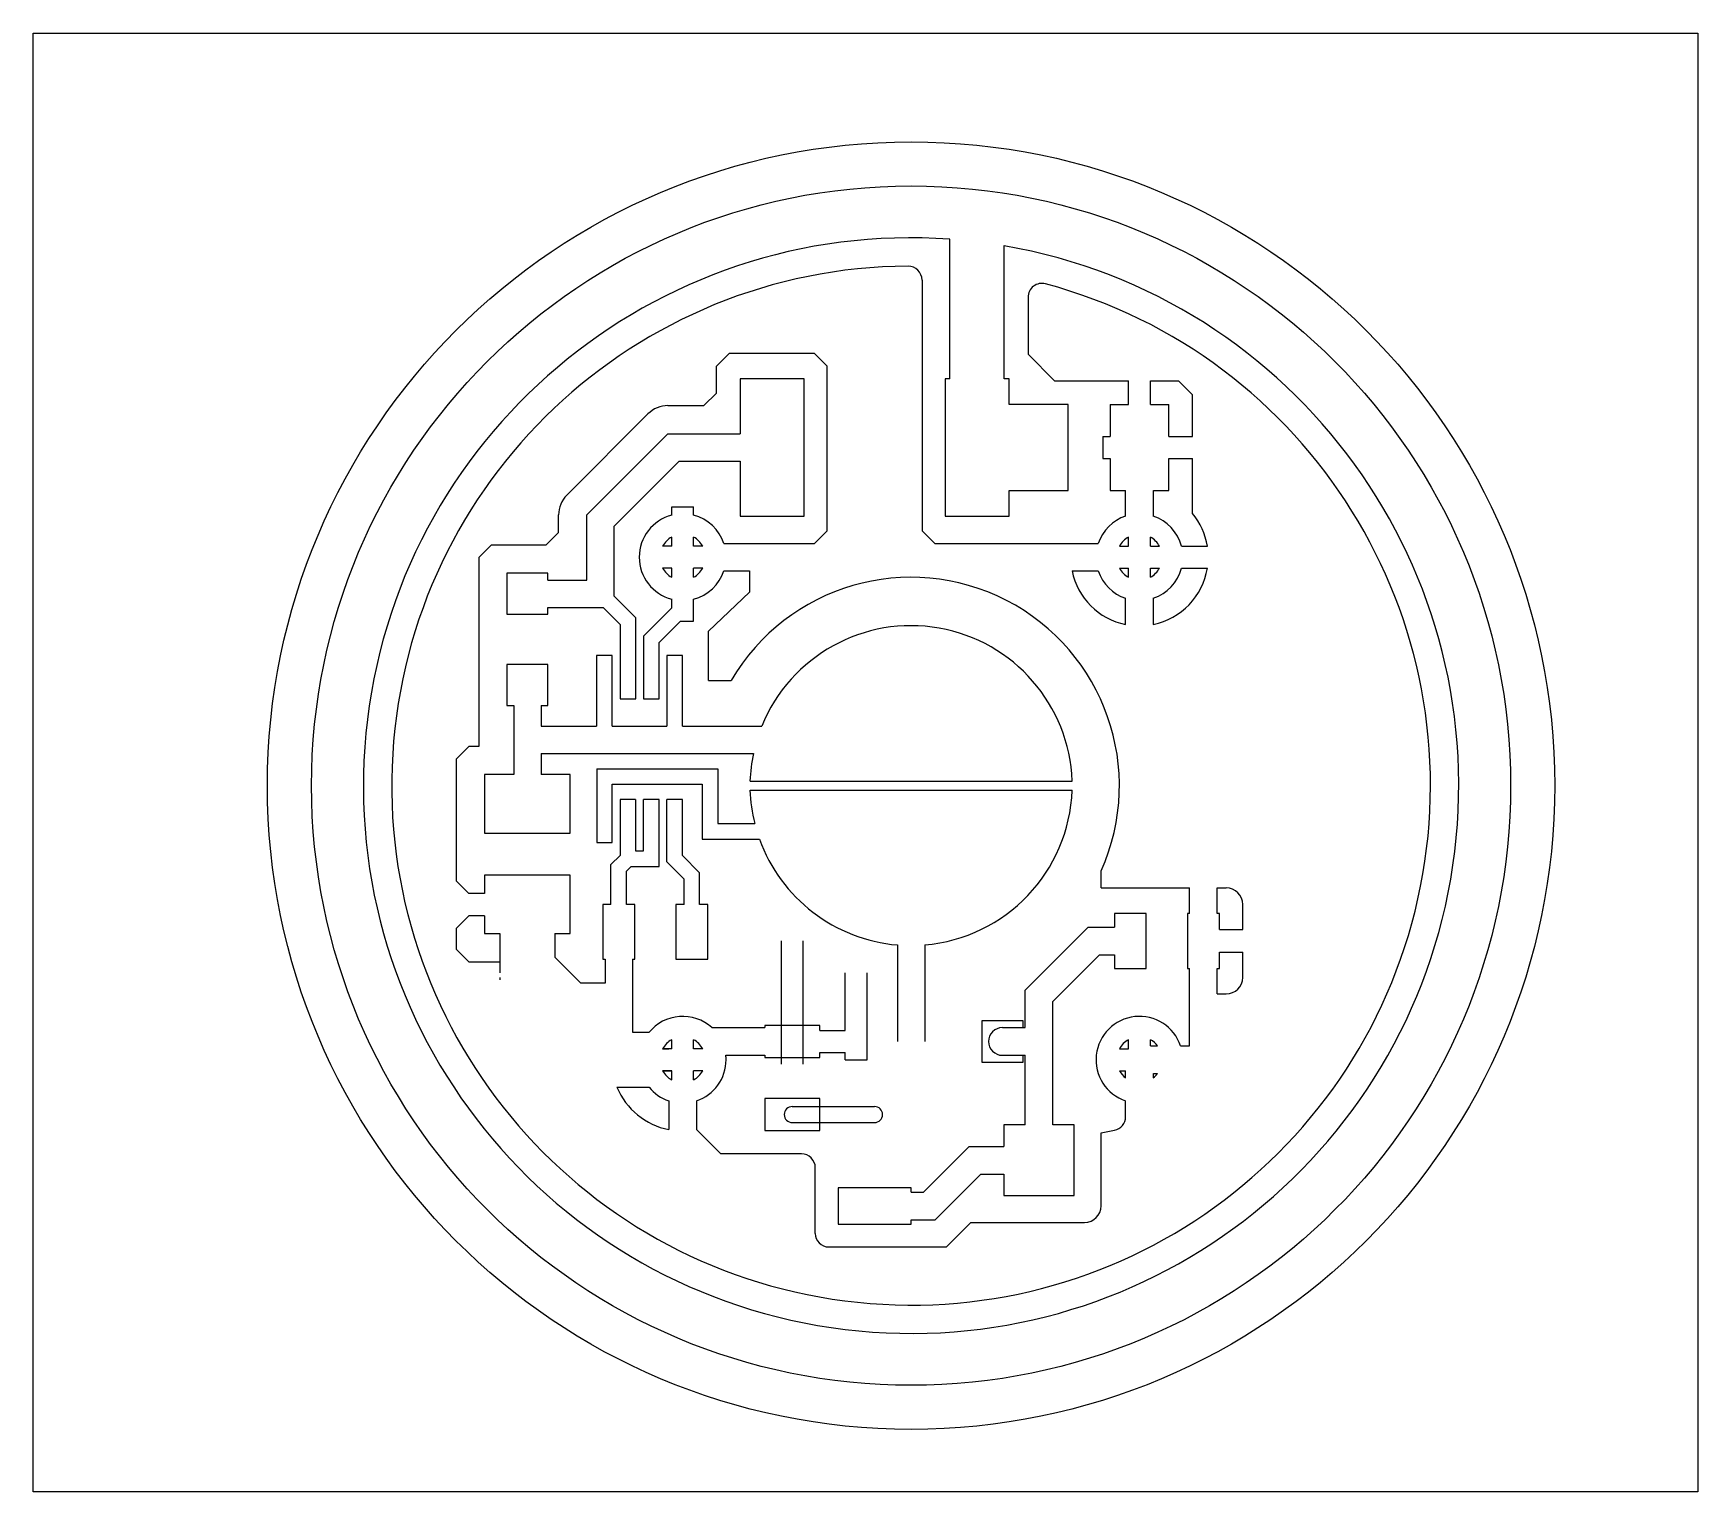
# Model space of a CAD drawing. Extents: x 484.3 to 528, y 489.8 to 528.
import ezdxf

# ---------------------------------------------------------------- set-up
doc = ezdxf.new("R2010")
doc.units = 0
doc.header["$MEASUREMENT"] = 0
for name, color, linetype in [('circle', 3, 'CONTINUOUS'), ('jpg', 1, 'CONTINUOUS'), ('track', 1, 'CONTINUOUS')]:
    doc.layers.add(name, color=color, linetype=linetype)
picture_1 = doc.add_image_def('image1.jpg', size_in_pixel=(613, 537))

msp = doc.modelspace()

# ---------------------------------------------------------------- linework, layer by layer
at = {"layer": 'circle', "linetype": 'Continuous'}
msp.add_circle((507.328, 508.278), 16.875, dxfattribs=at)
at = {"layer": 'track', "linetype": 'Continuous'}
for p, q in [((508.342, 518.937), (508.342, 522.604)), ((509.773, 518.937), (509.773, 522.436)), ((507.615, 521.53), (507.615, 514.957)), ((510.394, 521.078), (510.394, 519.584)), ((502.226, 519.277), (502.557, 519.608)), ((504.793, 519.608), (502.557, 519.608)), ((505.125, 519.277), (504.793, 519.608)), ((511.09, 518.888), (510.394, 519.584)), ((511.09, 518.888), (513.029, 518.888)), ((513.029, 518.266), (513.029, 518.888)), ((513.604, 518.266), (513.604, 518.888)), ((513.604, 518.888), (514.341, 518.888)), ((514.706, 518.523), (514.341, 518.888)), ((514.706, 517.428), (514.706, 518.523)), ((512.358, 517.428), (512.358, 516.853)), ((514.706, 515.415), (514.706, 516.853)), ((501.052, 515.584), (501.627, 515.584)), ((507.947, 514.625), (507.615, 514.957)), ((512.791, 514.554), (513.029, 514.554)), ((513.604, 514.554), (513.842, 514.554)), ((514.418, 514.554), (515.096, 514.554)), ((503.088, 513.91), (503.088, 513.347)), ((512.791, 513.979), (513.029, 513.979)), ((513.604, 513.979), (513.842, 513.979)), ((514.418, 513.979), (515.096, 513.979)), ((502.021, 512.326), (503.088, 513.347)), ((501.285, 512.59), (501.627, 512.59)), ((502.021, 511.033), (502.021, 512.326)), ((502.021, 511.033), (502.613, 511.033)), ((495.736, 505.45), (495.405, 505.782)), ((496.141, 505.45), (495.736, 505.45)), ((495.404, 504.535), (495.735, 504.867)), ((496.141, 504.867), (495.735, 504.867)), ((515.412, 504.503), (516.023, 504.503)), ((515.412, 503.909), (516.023, 503.909)), ((499.304, 503.102), (498.67, 503.102)), ((501.052, 501.379), (501.052, 501.617)), ((501.627, 501.379), (501.627, 501.617)), ((501.052, 501.379), (500.815, 501.379)), ((501.865, 501.379), (501.627, 501.379)), ((505.604, 501.092), (506.178, 501.092)), ((501.052, 500.805), (500.815, 500.805)), ((501.052, 500.567), (501.052, 500.805)), ((501.865, 500.805), (501.627, 500.805)), ((501.627, 500.567), (501.627, 500.805)), ((501.703, 499.261), (502.339, 498.625)), ((512.311, 499.176), (512.658, 499.243)), ((504.452, 498.625), (502.339, 498.625)), ((505.172, 496.185), (508.256, 496.185))]:
    msp.add_line(p, q, dxfattribs=at)
at = {"layer": 'track'}
for p, q in [((502.226, 518.569), (502.226, 519.277)), ((504.521, 518.937), (502.844, 518.937)), ((502.844, 518.937), (502.844, 517.5)), ((504.521, 515.344), (504.521, 518.937)), ((505.125, 514.957), (505.125, 519.277)), ((508.219, 518.937), (508.219, 515.344)), ((508.342, 518.937), (508.219, 518.937)), ((509.896, 518.937), (509.773, 518.937)), ((509.896, 518.265), (509.896, 518.937)), ((501.895, 518.238), (502.226, 518.569)), ((498.303, 515.895), (500.43, 518.021)), ((500.952, 518.238), (501.895, 518.238)), ((511.447, 518.265), (509.896, 518.265)), ((511.447, 516.017), (511.447, 518.265)), ((512.55, 518.266), (512.55, 517.428)), ((512.55, 518.266), (513.029, 518.266)), ((513.604, 518.266), (514.083, 518.266)), ((514.083, 517.428), (514.083, 518.266)), ((498.825, 515.373), (500.952, 517.5)), ((500.952, 517.5), (502.844, 517.5)), ((512.358, 517.428), (512.55, 517.428)), ((514.083, 517.428), (514.706, 517.428)), ((499.543, 515.076), (501.249, 516.782)), ((501.249, 516.782), (502.844, 516.782)), ((502.844, 516.782), (502.844, 515.344)), ((512.358, 516.853), (512.55, 516.853)), ((512.55, 516.853), (512.55, 516.015)), ((514.083, 516.015), (514.083, 516.853)), ((514.083, 516.853), (514.706, 516.853)), ((509.896, 515.344), (509.896, 516.017)), ((509.896, 516.017), (511.447, 516.017)), ((512.55, 516.015), (512.953, 516.015)), ((512.953, 515.345), (512.953, 516.015)), ((513.68, 515.345), (513.68, 516.015)), ((513.68, 516.015), (514.083, 516.015)), ((501.052, 515.368), (501.052, 515.584)), ((501.627, 515.368), (501.627, 515.584)), ((498.087, 514.917), (498.087, 515.373)), ((498.825, 513.667), (498.825, 515.373)), ((499.543, 513.24), (499.543, 515.076)), ((502.844, 515.344), (504.521, 515.344)), ((504.793, 514.625), (505.125, 514.957)), ((508.219, 515.344), (509.896, 515.344)), ((495.991, 514.254), (496.322, 514.585)), ((497.756, 514.585), (496.322, 514.585)), ((497.756, 514.585), (498.087, 514.917)), ((501.052, 514.554), (500.815, 514.554)), ((501.052, 514.554), (501.052, 514.792)), ((501.627, 514.554), (501.627, 514.792)), ((501.865, 514.554), (501.627, 514.554)), ((502.42, 514.625), (504.793, 514.625)), ((507.947, 514.625), (512.237, 514.625)), ((513.029, 514.554), (513.029, 514.792)), ((513.604, 514.554), (513.604, 514.792)), ((495.991, 514.254), (495.991, 509.303)), ((496.729, 513.847), (496.729, 512.769)), ((497.807, 513.847), (496.729, 513.847)), ((497.807, 513.667), (497.807, 513.847)), ((497.807, 513.667), (498.825, 513.667)), ((501.052, 513.979), (500.815, 513.979)), ((501.052, 513.741), (501.052, 513.979)), ((501.865, 513.979), (501.627, 513.979)), ((501.627, 513.741), (501.627, 513.979)), ((502.42, 513.91), (503.088, 513.91)), ((511.55, 513.907), (512.237, 513.907)), ((513.029, 513.741), (513.029, 513.979)), ((513.604, 513.741), (513.604, 513.979)), ((499.543, 513.24), (500.108, 512.675)), ((496.729, 512.769), (497.807, 512.769)), ((497.807, 512.949), (499.252, 512.949)), ((497.807, 512.769), (497.807, 512.949)), ((499.252, 512.949), (499.697, 512.505)), ((500.31, 512.196), (501.052, 512.938)), ((501.052, 512.935), (501.052, 513.165)), ((501.627, 512.59), (501.627, 513.165)), ((512.953, 512.501), (512.953, 513.188)), ((513.68, 512.501), (513.68, 513.188)), ((499.697, 512.505), (499.697, 510.555)), ((500.108, 510.555), (500.108, 512.675)), ((500.721, 512.025), (501.285, 512.59)), ((500.31, 512.196), (500.31, 510.555)), ((500.721, 510.555), (500.721, 512.025)), ((499.495, 511.69), (499.084, 511.69)), ((499.084, 511.69), (499.084, 509.835)), ((499.495, 509.835), (499.495, 511.69)), ((500.923, 511.69), (500.923, 509.835)), ((501.334, 511.69), (500.923, 511.69)), ((501.334, 509.835), (501.334, 511.69)), ((496.729, 511.452), (496.729, 510.374)), ((497.807, 511.452), (496.729, 511.452)), ((497.807, 510.374), (497.807, 511.452)), ((496.729, 510.374), (496.909, 510.374)), ((496.909, 510.374), (496.909, 508.565)), ((497.627, 510.374), (497.627, 509.835)), ((497.627, 510.374), (497.807, 510.374)), ((499.697, 510.555), (500.108, 510.555)), ((500.31, 510.555), (500.721, 510.555)), ((497.627, 509.835), (499.084, 509.835)), ((499.495, 509.835), (500.923, 509.835)), ((501.334, 509.835), (503.413, 509.835)), ((495.405, 508.971), (495.736, 509.303)), ((495.991, 509.303), (495.736, 509.303)), ((495.405, 508.971), (495.405, 505.782)), ((497.627, 509.117), (503.194, 509.117)), ((497.627, 509.117), (497.627, 508.565)), ((496.142, 508.565), (496.142, 507.033)), ((496.909, 508.565), (496.142, 508.565)), ((498.393, 508.565), (497.627, 508.565)), ((498.393, 507.033), (498.393, 508.565)), ((499.086, 508.721), (499.086, 506.784)), ((499.086, 508.721), (502.262, 508.721)), ((502.262, 508.721), (502.262, 507.284)), ((499.493, 506.784), (499.493, 508.314)), ((499.493, 508.314), (501.855, 508.314)), ((501.855, 508.314), (501.855, 506.877)), ((503.105, 508.398), (511.551, 508.398)), ((503.105, 508.158), (511.551, 508.158)), ((499.699, 507.916), (499.699, 506.446)), ((500.106, 507.916), (499.699, 507.916)), ((500.106, 507.916), (500.106, 506.565)), ((500.312, 506.565), (500.312, 507.916)), ((500.719, 507.916), (500.312, 507.916)), ((500.719, 506.158), (500.719, 507.916)), ((500.925, 506.278), (500.925, 507.916)), ((501.332, 507.916), (500.925, 507.916)), ((501.332, 506.446), (501.332, 507.916)), ((502.262, 507.284), (503.229, 507.284)), ((496.142, 507.033), (498.393, 507.033)), ((499.086, 506.784), (499.493, 506.784)), ((501.855, 506.877), (503.354, 506.877)), ((499.46, 506.206), (499.699, 506.446)), ((500.106, 506.565), (500.312, 506.565)), ((501.376, 505.827), (500.925, 506.278)), ((501.783, 505.995), (501.332, 506.446)), ((498.394, 505.931), (496.141, 505.931)), ((496.141, 505.931), (496.141, 505.45)), ((498.394, 504.397), (498.394, 505.931)), ((499.46, 505.164), (499.46, 506.206)), ((499.866, 506.038), (499.987, 506.158)), ((499.866, 505.164), (499.866, 506.038)), ((499.987, 506.158), (500.719, 506.158)), ((501.376, 505.164), (501.376, 505.827)), ((501.783, 505.164), (501.783, 505.995)), ((512.311, 505.595), (512.311, 506.041)), ((512.311, 505.595), (514.63, 505.595)), ((514.63, 504.925), (514.63, 505.595)), ((515.356, 504.925), (515.356, 505.595)), ((515.356, 505.595), (515.592, 505.595)), ((499.244, 505.164), (499.244, 503.727)), ((499.46, 505.164), (499.244, 505.164)), ((500.082, 505.164), (499.866, 505.164)), ((500.082, 503.727), (500.082, 505.164)), ((501.16, 505.164), (501.16, 503.727)), ((501.376, 505.164), (501.16, 505.164)), ((501.998, 505.164), (501.783, 505.164)), ((501.998, 503.727), (501.998, 505.164)), ((512.658, 504.925), (512.658, 504.569)), ((513.496, 504.925), (512.658, 504.925)), ((513.496, 503.487), (513.496, 504.925)), ((514.574, 504.925), (514.574, 503.487)), ((514.63, 504.925), (514.574, 504.925)), ((515.412, 504.925), (515.356, 504.925)), ((515.412, 504.503), (515.412, 504.925)), ((516.023, 504.503), (516.023, 505.164)), ((495.404, 504.535), (495.404, 503.991)), ((496.141, 504.867), (496.141, 504.397)), ((510.319, 502.919), (511.968, 504.569)), ((511.968, 504.569), (512.658, 504.569)), ((496.141, 504.397), (496.549, 504.397)), ((496.549, 504.397), (496.549, 503.368)), ((497.987, 504.397), (497.987, 503.785)), ((497.987, 504.397), (498.394, 504.397)), ((503.927, 500.972), (503.927, 504.206)), ((504.502, 500.972), (504.502, 504.206)), ((506.969, 504.102), (506.969, 501.571)), ((507.687, 504.102), (507.687, 501.571)), ((495.735, 503.659), (495.404, 503.991)), ((495.735, 503.659), (496.549, 503.659)), ((497.987, 503.785), (498.67, 503.102)), ((499.244, 503.727), (499.304, 503.727)), ((499.304, 503.727), (499.304, 503.102)), ((500.022, 503.727), (500.022, 501.811)), ((500.022, 503.727), (500.082, 503.727)), ((501.16, 503.727), (501.998, 503.727)), ((511.045, 502.618), (512.269, 503.843)), ((512.269, 503.843), (512.658, 503.843)), ((512.658, 503.843), (512.658, 503.487)), ((515.412, 503.487), (515.412, 503.909)), ((516.023, 503.248), (516.023, 503.909)), ((496.549, 503.248), (496.549, 503.19)), ((505.604, 501.858), (505.604, 503.368)), ((506.178, 501.092), (506.178, 503.368)), ((512.658, 503.487), (513.496, 503.487)), ((514.574, 503.487), (514.63, 503.487)), ((514.63, 501.455), (514.63, 503.487)), ((515.356, 502.817), (515.356, 503.487)), ((515.356, 503.487), (515.412, 503.487)), ((510.319, 501.934), (510.319, 502.919)), ((515.356, 502.817), (515.592, 502.817)), ((511.045, 499.382), (511.045, 502.618)), ((502.105, 501.934), (503.496, 501.934)), ((503.496, 501.99), (503.496, 501.934)), ((504.933, 501.99), (503.496, 501.99)), ((504.933, 501.858), (504.933, 501.99)), ((504.933, 501.858), (505.604, 501.858)), ((509.184, 502.11), (509.184, 501.032)), ((510.263, 502.11), (509.184, 502.11)), ((509.723, 501.934), (510.319, 501.934)), ((510.263, 501.934), (510.263, 502.11)), ((500.022, 501.811), (500.458, 501.811)), ((513.029, 501.379), (513.029, 501.617)), ((513.604, 501.455), (513.604, 501.617)), ((513.604, 501.455), (513.792, 501.455)), ((514.395, 501.455), (514.63, 501.455)), ((500.815, 501.379), (500.977, 501.379)), ((502.472, 501.208), (503.496, 501.208)), ((503.496, 501.208), (503.496, 501.152)), ((503.496, 501.152), (504.933, 501.152)), ((504.933, 501.152), (504.933, 501.284)), ((504.933, 501.284), (505.604, 501.284)), ((505.604, 501.092), (505.604, 501.284)), ((509.184, 501.032), (510.263, 501.032)), ((509.723, 501.208), (510.319, 501.208)), ((510.263, 501.032), (510.263, 501.208)), ((510.319, 499.382), (510.319, 501.208)), ((512.791, 501.379), (513.029, 501.379)), ((500.815, 500.805), (501.052, 500.805)), ((512.791, 500.805), (512.953, 500.805)), ((512.953, 500.616), (512.953, 500.805)), ((513.68, 500.729), (513.792, 500.729)), ((513.68, 500.616), (513.68, 500.729)), ((499.617, 500.373), (500.458, 500.373)), ((500.977, 500.013), (500.977, 499.261)), ((501.703, 500.013), (501.703, 499.261)), ((504.933, 500.074), (503.496, 500.074)), ((503.496, 500.074), (503.496, 499.236)), ((504.214, 499.864), (506.37, 499.864)), ((504.933, 499.236), (504.933, 500.074)), ((512.953, 499.601), (512.953, 500.013)), ((504.214, 499.445), (506.37, 499.445)), ((509.756, 499.382), (509.756, 498.82)), ((510.319, 499.382), (509.756, 499.382)), ((511.607, 499.382), (511.045, 499.382)), ((511.607, 497.532), (511.607, 499.382)), ((503.496, 499.236), (504.933, 499.236)), ((507.657, 497.623), (508.854, 498.82)), ((508.854, 498.82), (509.756, 498.82)), ((512.311, 497.26), (512.311, 499.176)), ((504.817, 496.541), (504.817, 498.26)), ((507.958, 496.896), (509.155, 498.094)), ((509.155, 498.094), (509.756, 498.094)), ((509.756, 498.094), (509.756, 497.532)), ((507.327, 497.738), (505.413, 497.738)), ((505.413, 497.738), (505.413, 496.781)), ((507.327, 497.623), (507.327, 497.738)), ((507.327, 497.623), (507.657, 497.623)), ((509.756, 497.532), (511.607, 497.532)), ((505.413, 496.781), (507.327, 496.781)), ((507.327, 496.896), (507.958, 496.896)), ((507.327, 496.781), (507.327, 496.896)), ((508.256, 496.185), (508.899, 496.828)), ((508.885, 496.828), (511.879, 496.828))]:
    msp.add_line(p, q, dxfattribs=at)
at = {"layer": 'track', "linetype": 'Continuous'}
msp.add_circle((507.328, 508.278), 15.719, dxfattribs=at)
msp.add_circle((507.328, 508.278), 15.719, dxfattribs=at)
for centre, radius, start, end in [((507.328, 508.278), 14.359, 85.9502, 80.1959), ((507.328, 508.278), 13.617, 90.3364, 74.9938), ((507.25, 521.53), 0.365, 0, 90.3364), ((510.759, 521.078), 0.365, 74.9938, 180), ((513.316, 501.092), 1.138, 18.6048, 251.3952), ((512.588, 499.601), 0.365, 280.9531, 0), ((504.452, 498.26), 0.365, 0, 90), ((505.172, 496.541), 0.356, 180, 270)]:
    msp.add_arc(centre, radius, start, end, dxfattribs=at)
at = {"layer": 'track'}
for centre, radius, start, end in [((500.952, 517.5), 0.738, 90, 135), ((498.825, 515.373), 0.738, 135, 180), ((513.316, 514.266), 1.803, 9.1723, 39.5782), ((501.34, 514.266), 1.138, 104.6253, 180), ((501.34, 514.266), 1.138, 18.3845, 75.3747), ((513.316, 514.266), 1.138, 108.6048, 161.6155), ((513.316, 514.266), 1.138, 14.6253, 71.3952), ((501.34, 514.266), 0.599, 118.6874, 151.3125), ((501.34, 514.266), 0.599, 28.6875, 61.3125), ((513.316, 514.266), 0.599, 118.6875, 151.3125), ((513.316, 514.266), 0.599, 28.6875, 61.3126), ((501.34, 514.266), 1.138, 180, 255.3747), ((501.34, 514.266), 0.599, 208.6874, 241.3126), ((501.34, 514.266), 0.599, 298.6875, 331.3126), ((501.34, 514.266), 1.138, 284.6253, 341.7517), ((507.328, 508.278), 5.461, 335.8227, 149.7023), ((513.316, 514.266), 1.803, 191.485, 258.3804), ((513.316, 514.266), 1.138, 198.3845, 251.3952), ((513.316, 514.266), 0.599, 208.6875, 241.3125), ((513.316, 514.266), 0.599, 298.6874, 331.3125), ((513.316, 514.266), 1.138, 288.6048, 345.3747), ((513.316, 514.266), 1.803, 281.6196, 350.8277), ((507.328, 508.244), 4.226, 2.0936, 157.8851), ((507.328, 508.244), 4.226, 168.0776, 177.9064), ((507.328, 508.312), 4.226, 182.0936, 194.085), ((507.328, 508.312), 4.226, 274.8725, 357.9064), ((507.328, 508.312), 4.226, 199.858, 265.1275), ((515.592, 505.164), 0.431, 0, 90), ((515.592, 503.248), 0.431, 270, 0), ((501.34, 501.092), 1.138, 47.7318, 140.8246), ((509.723, 501.571), 0.363, 90, 270), ((501.34, 501.092), 0.599, 118.6874, 151.3125), ((501.34, 501.092), 0.599, 28.6875, 61.3125), ((513.316, 501.092), 0.599, 118.6875, 151.3125), ((513.316, 501.092), 0.599, 37.3396, 61.3126), ((501.34, 501.092), 1.138, 288.6048, 0), ((501.34, 501.092), 1.138, 0, 5.8501), ((501.34, 501.092), 0.599, 208.6875, 241.3126), ((501.34, 501.092), 0.599, 298.6875, 331.3125), ((513.316, 501.092), 0.599, 208.6875, 232.6604), ((513.316, 501.092), 0.599, 307.3396, 322.6604), ((501.34, 501.092), 1.867, 202.6471, 258.7861), ((501.34, 501.092), 1.138, 219.1754, 251.3952), ((504.214, 499.655), 0.21, 90, 270), ((506.37, 499.655), 0.21, 270, 90), ((511.879, 497.26), 0.431, 270, 0)]:
    msp.add_arc(centre, radius, start, end, dxfattribs=at)

# ---------------------------------------------------------------- pictures from other files: only their frames are drawn
at = {"layer": 'jpg', "linetype": 'Continuous'}
image = msp.add_image(picture_1, insert=(484.313, 489.769), size_in_units=(43.64, 38.229), dxfattribs=at)
image.dxf.flags = 7

doc.saveas('drawing.dxf')
